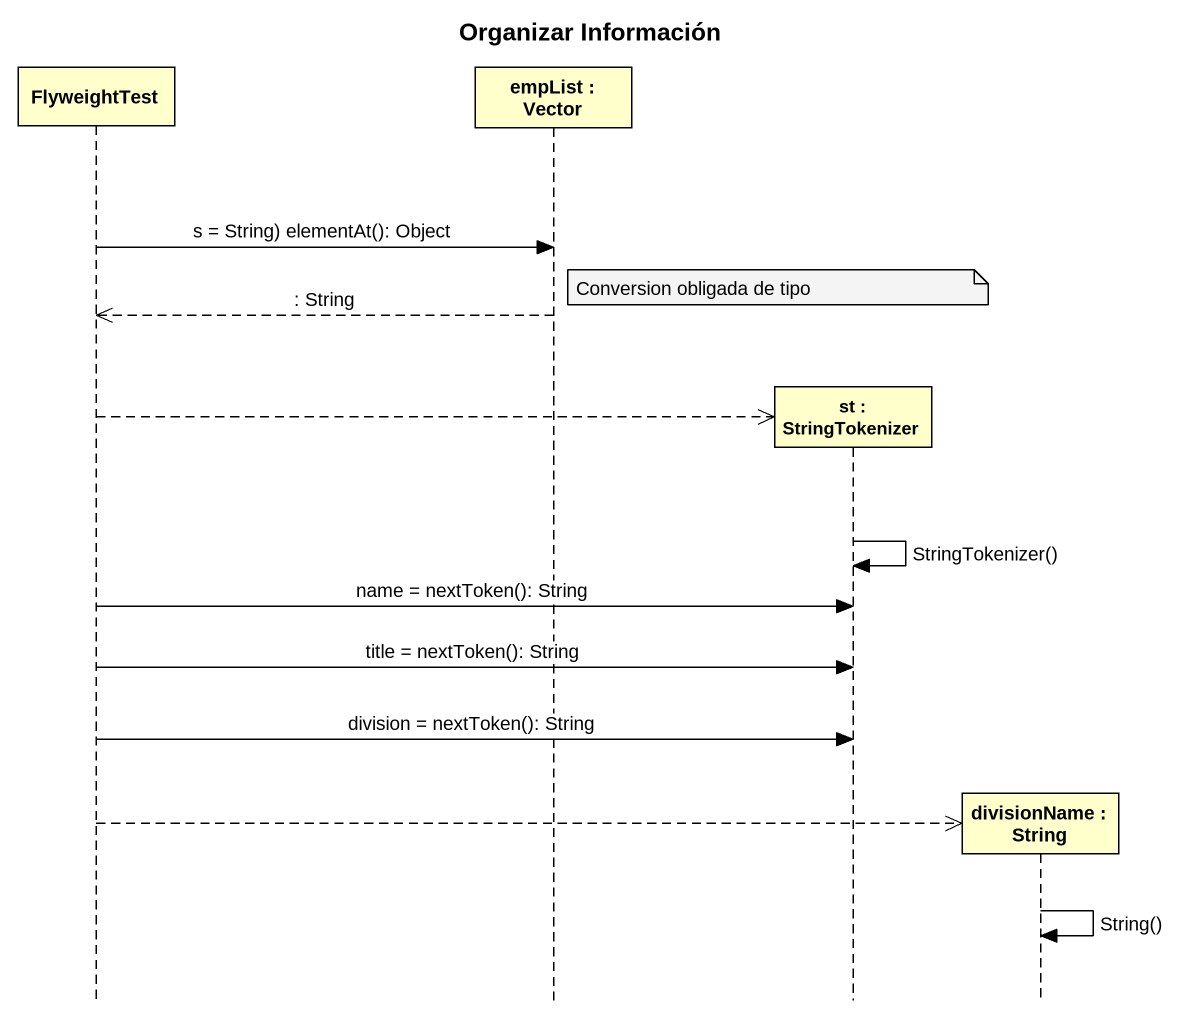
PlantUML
@startuml
title Organizar Información
hide footbox
participant FlyweightTest
participant "empList : Vector" as empList
participant "st : StringTokenizer" as st
participant "divisionName : String" as divisionName

FlyweightTest -> empList : s = String) elementAt(): Object
note over st : Conversion obligada de tipo
empList -->> FlyweightTest : : String
FlyweightTest -->> st **
st -> st : StringTokenizer()
FlyweightTest -> st : name = nextToken(): String
FlyweightTest -> st : title = nextToken(): String
FlyweightTest -> st : division = nextToken(): String
FlyweightTest -->> divisionName **
divisionName -> divisionName : String()
@enduml
